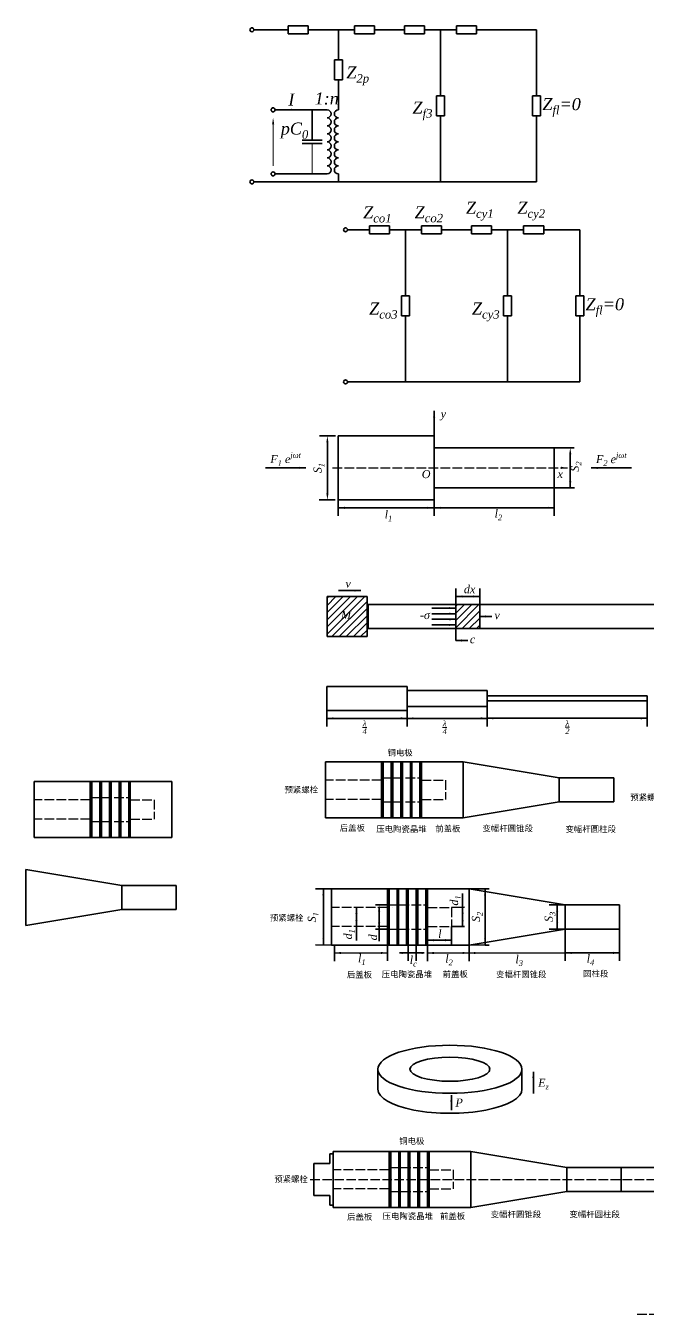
# Model space of a CAD drawing. Header units: millimetres. Extents: x 1780 to 3619, y -4222 to 1986.
# Drawn here: x 1780 to 2557, y -4207 to -2598 of the extents above; entities that cross this region are included whole.
import ezdxf

# ---------------------------------------------------------------- set-up
doc = ezdxf.new("R2010")
doc.units = ezdxf.units.MM
doc.linetypes.add('ACAD_ISO02W100', pattern=[15, 12, -3])
doc.layers.get('0').update_dxf_attribs({"lineweight": 35})
doc.layers.add('尺寸', color=7, linetype='Continuous', lineweight=20)
doc.layers.add('虚线', color=250, linetype='ACAD_ISO02W100')
doc.styles.add('TimesNewRoman', font='timesi.ttf', dxfattribs={"height": 10})
doc.styles.add('TimesNewRoman15', font='timesi.ttf', dxfattribs={"height": 15})
doc.styles.add('宋体7.5', font='', dxfattribs={"height": 7.5})
doc.styles.get('宋体7.5').set_extended_font_data('SimSun')

# ---------------------------------------------------------------- blocks, each defined once
blk = doc.blocks.new('*U61')
blk.add_arc((5, 0), 5, 180, 0)
blk = doc.blocks.new('*U62')
at = {"color": 0, "linetype": 'ByBlock', "lineweight": -2, "transparency": 16777216}
for p in [(4746.5, 3448.1), (4756.5, 3448.1), (4766.5, 3448.1), (4776.5, 3448.1)]:
    blk.add_blockref('*U61', p, dxfattribs=at)
blk = doc.blocks.new('*U63')
blk.add_arc((5, 0), 5, 180, 0)
blk = doc.blocks.new('*U64')
at = {"color": 0, "linetype": 'ByBlock', "lineweight": -2, "transparency": 16777216}
for p in [(4746.5, 3448.1), (4756.5, 3448.1), (4766.5, 3448.1), (4776.5, 3448.1)]:
    blk.add_blockref('*U63', p, dxfattribs=at)
blk = doc.blocks.new('*U65')
blk.add_arc((5, 0), 5, 180, 0)
blk = doc.blocks.new('*U66')
at = {"color": 0, "linetype": 'ByBlock', "lineweight": -2, "transparency": 16777216}
for p in [(4746.5, 3448.1), (4756.5, 3448.1), (4766.5, 3448.1), (4776.5, 3448.1)]:
    blk.add_blockref('*U65', p, dxfattribs=at)
blk = doc.blocks.new('*U67')
blk.add_arc((5, 0), 5, 180, 0)
blk = doc.blocks.new('*U68')
at = {"color": 0, "linetype": 'ByBlock', "lineweight": -2, "transparency": 16777216}
for p in [(4746.5, 3448.1), (4756.5, 3448.1), (4766.5, 3448.1), (4776.5, 3448.1)]:
    blk.add_blockref('*U67', p, dxfattribs=at)
blk = doc.blocks.new('*U79')
blk.add_line((15, 0), (-15, 0))
at = {"layer": '尺寸'}
blk.add_solid([(7, 1.3), (15, 0), (7, -1.3)], dxfattribs=at)
blk = doc.blocks.new('*U80')
at = {"color": 0, "linetype": 'ByBlock', "lineweight": -2, "transparency": 16777216}
for p in [(0, 0), (0, -7), (0, -14), (0, -21)]:
    blk.add_blockref('*U79', p, dxfattribs=at)

msp = doc.modelspace()

# ---------------------------------------------------------------- hatches: boundary and pattern name
h = msp.add_hatch()
h.set_pattern_fill('ANSI31', color=256, scale=2)
h.paths.add_polyline_path([(2156.1, -3360.7), (2206.1, -3360.7), (2206.1, -3310.7), (2156.1, -3310.7)])
h.paths.add_polyline_path([(2170.6, -3344.6), (2189.7, -3344.6), (2189.7, -3323.3), (2170.6, -3323.3)], flags=24)
h = msp.add_hatch()
h.set_pattern_fill('ANSI31', color=256, scale=2)
h.paths.add_polyline_path([(2346.9, -3320.7), (2316.9, -3320.7), (2316.9, -3350.7), (2346.9, -3350.7)])

# ---------------------------------------------------------------- linework, layer by layer
for p, q in [((2064.7, -2602.7), (2107.7, -2602.7)), ((2107.7, -2602.7), (2107.7, -2597.7)), ((2107.7, -2597.7), (2120.2, -2597.7)), ((2107.7, -2602.7), (2107.7, -2607.7)), ((2107.7, -2607.7), (2120.2, -2607.7)), ((2132.7, -2597.7), (2120.2, -2597.7)), ((2132.7, -2607.7), (2120.2, -2607.7)), ((2132.7, -2602.7), (2132.7, -2597.7)), ((2132.7, -2602.7), (2132.7, -2607.7)), ((2132.7, -2602.7), (2170.2, -2602.7)), ((2170.2, -2640.2), (2170.2, -2602.7)), ((2190.2, -2602.7), (2170.2, -2602.7)), ((2190.2, -2602.7), (2190.2, -2597.7)), ((2190.2, -2597.7), (2202.7, -2597.7)), ((2190.2, -2602.7), (2190.2, -2607.7)), ((2190.2, -2607.7), (2202.7, -2607.7)), ((2215.2, -2597.7), (2202.7, -2597.7)), ((2215.2, -2607.7), (2202.7, -2607.7)), ((2215.2, -2602.7), (2215.2, -2597.7)), ((2215.2, -2602.7), (2215.2, -2607.7)), ((2235.2, -2602.7), (2215.2, -2602.7)), ((2235.2, -2602.7), (2252.7, -2602.7)), ((2252.7, -2602.7), (2252.7, -2597.7)), ((2252.7, -2597.7), (2265.2, -2597.7)), ((2252.7, -2602.7), (2252.7, -2607.7)), ((2252.7, -2607.7), (2265.2, -2607.7)), ((2277.7, -2597.7), (2265.2, -2597.7)), ((2277.7, -2607.7), (2265.2, -2607.7)), ((2277.7, -2602.7), (2277.7, -2597.7)), ((2277.7, -2602.7), (2277.7, -2607.7)), ((2277.7, -2602.7), (2297.7, -2602.7)), ((2317.7, -2602.7), (2297.7, -2602.7)), ((2297.7, -2685.1), (2297.7, -2602.7)), ((2317.7, -2602.7), (2317.7, -2597.7)), ((2317.7, -2597.7), (2330.2, -2597.7)), ((2317.7, -2602.7), (2317.7, -2607.7)), ((2317.7, -2607.7), (2330.2, -2607.7)), ((2342.7, -2597.7), (2330.2, -2597.7)), ((2342.7, -2607.7), (2330.2, -2607.7)), ((2342.7, -2602.7), (2342.7, -2597.7)), ((2362.7, -2602.6), (2342.7, -2602.7)), ((2342.7, -2602.7), (2342.7, -2607.7)), ((2362.7, -2602.7), (2390.2, -2602.7)), ((2390.2, -2602.7), (2417.7, -2602.7)), ((2417.7, -2602.7), (2417.7, -2685.2)), ((2170.2, -2640.2), (2165.2, -2640.2)), ((2165.2, -2640.2), (2165.2, -2652.7)), ((2165.2, -2665.2), (2165.2, -2652.7)), ((2170.2, -2640.2), (2175.2, -2640.2)), ((2175.2, -2640.2), (2175.2, -2652.7)), ((2175.2, -2665.2), (2175.2, -2652.7)), ((2170.2, -2665.2), (2165.2, -2665.2)), ((2170.2, -2665.2), (2175.2, -2665.2)), ((2170.2, -2702.7), (2170.2, -2665.2)), ((2297.7, -2685.1), (2292.7, -2685.1)), ((2292.7, -2685.1), (2292.7, -2697.6)), ((2297.7, -2685.1), (2302.7, -2685.1)), ((2302.7, -2685.1), (2302.7, -2697.6)), ((2417.7, -2685.2), (2412.7, -2685.2)), ((2412.7, -2685.2), (2412.7, -2697.7)), ((2417.7, -2685.2), (2422.7, -2685.2)), ((2422.7, -2685.2), (2422.7, -2697.7)), ((2156.2, -2702.7), (2091.2, -2702.7)), ((2137.3, -2702.7), (2137.3, -2740.7)), ((2292.7, -2710.1), (2292.7, -2697.6)), ((2302.7, -2710.1), (2302.7, -2697.6)), ((2412.7, -2710.2), (2412.7, -2697.7)), ((2422.7, -2710.2), (2422.7, -2697.7)), ((2297.7, -2710.1), (2292.7, -2710.1)), ((2297.7, -2710.1), (2302.7, -2710.1)), ((2297.7, -2792.7), (2297.7, -2710.1)), ((2417.7, -2710.2), (2412.7, -2710.2)), ((2417.7, -2710.2), (2417.7, -2792.7)), ((2417.7, -2710.2), (2422.7, -2710.2)), ((2137.3, -2740.7), (2124.8, -2740.7)), ((2137.3, -2744.7), (2124.8, -2744.7)), ((2137.3, -2740.7), (2149.8, -2740.7)), ((2137.3, -2744.7), (2149.8, -2744.7)), ((2156.2, -2782.7), (2091.2, -2782.7)), ((2170.2, -2782.7), (2170.2, -2792.7)), ((2064.7, -2792.7), (2170.2, -2792.7)), ((2170.2, -2792.7), (2235.2, -2792.7)), ((2297.7, -2792.7), (2235.2, -2792.7)), ((2297.7, -2792.7), (2362.7, -2792.7)), ((2362.7, -2792.7), (2390.2, -2792.7)), ((2390.2, -2792.7), (2417.7, -2792.7)), ((2209.2, -2852.6), (2209.2, -2847.6)), ((2209.2, -2847.6), (2221.7, -2847.6)), ((2234.2, -2847.6), (2221.7, -2847.6)), ((2234.2, -2852.6), (2234.2, -2847.6)), ((2274.2, -2852.6), (2274.2, -2847.6)), ((2274.2, -2847.6), (2286.7, -2847.6)), ((2299.2, -2847.6), (2286.7, -2847.6)), ((2299.2, -2852.6), (2299.2, -2847.6)), ((2336.7, -2852.6), (2336.7, -2847.6)), ((2336.7, -2847.6), (2349.2, -2847.6)), ((2361.7, -2847.6), (2349.2, -2847.6)), ((2361.7, -2852.6), (2361.7, -2847.6)), ((2401.7, -2852.6), (2401.7, -2847.6)), ((2401.7, -2847.6), (2414.2, -2847.6)), ((2426.7, -2847.6), (2414.2, -2847.6)), ((2426.7, -2852.6), (2426.7, -2847.6)), ((2181.7, -2852.6), (2209.2, -2852.6)), ((2209.2, -2852.6), (2209.2, -2857.6)), ((2209.2, -2857.6), (2221.7, -2857.6)), ((2234.2, -2857.6), (2221.7, -2857.6)), ((2234.2, -2852.6), (2234.2, -2857.6)), ((2234.2, -2852.6), (2254.2, -2852.6)), ((2274.2, -2852.6), (2254.2, -2852.6)), ((2254.2, -2935.1), (2254.2, -2852.6)), ((2274.2, -2852.6), (2274.2, -2857.6)), ((2274.2, -2857.6), (2286.7, -2857.6)), ((2299.2, -2857.6), (2286.7, -2857.6)), ((2299.2, -2852.6), (2299.2, -2857.6)), ((2316.7, -2852.6), (2299.2, -2852.6)), ((2316.7, -2852.6), (2336.7, -2852.6)), ((2336.7, -2852.6), (2336.7, -2857.6)), ((2336.7, -2857.6), (2349.2, -2857.6)), ((2361.7, -2857.6), (2349.2, -2857.6)), ((2361.7, -2852.6), (2361.7, -2857.6)), ((2361.7, -2852.6), (2381.7, -2852.6)), ((2401.7, -2852.6), (2381.7, -2852.6)), ((2381.7, -2935.1), (2381.7, -2852.6)), ((2401.7, -2852.6), (2401.7, -2857.6)), ((2401.7, -2857.6), (2414.2, -2857.6)), ((2426.7, -2857.6), (2414.2, -2857.6)), ((2426.7, -2852.6), (2426.7, -2857.6)), ((2444.2, -2852.6), (2426.7, -2852.6)), ((2444.2, -2852.6), (2471.7, -2852.6)), ((2471.7, -2852.6), (2471.7, -2935.1)), ((2254.2, -2935.1), (2249.2, -2935.1)), ((2249.2, -2935.1), (2249.2, -2947.6)), ((2254.2, -2935.1), (2259.2, -2935.1)), ((2259.2, -2935.1), (2259.2, -2947.6)), ((2381.7, -2935.1), (2376.7, -2935.1)), ((2376.7, -2935.1), (2376.7, -2947.6)), ((2381.7, -2935.1), (2386.7, -2935.1)), ((2386.7, -2935.1), (2386.7, -2947.6)), ((2471.7, -2935.1), (2466.7, -2935.1)), ((2466.7, -2935.1), (2466.7, -2947.6)), ((2471.7, -2935.1), (2476.7, -2935.1)), ((2476.7, -2935.1), (2476.7, -2947.6)), ((2249.2, -2960.1), (2249.2, -2947.6)), ((2254.2, -2960.1), (2249.2, -2960.1)), ((2254.2, -2960.1), (2259.2, -2960.1)), ((2254.2, -3042.6), (2254.2, -2960.1)), ((2259.2, -2960.1), (2259.2, -2947.6)), ((2376.7, -2960.1), (2376.7, -2947.6)), ((2381.7, -2960.1), (2376.7, -2960.1)), ((2381.7, -2960.1), (2386.7, -2960.1)), ((2381.7, -3042.6), (2381.7, -2960.1)), ((2386.7, -2960.1), (2386.7, -2947.6)), ((2466.7, -2960.1), (2466.7, -2947.6)), ((2471.7, -2960.1), (2466.7, -2960.1)), ((2471.7, -2960.1), (2471.7, -3042.6)), ((2471.7, -2960.1), (2476.7, -2960.1)), ((2476.7, -2960.1), (2476.7, -2947.6)), ((2254.2, -3042.6), (2181.7, -3042.6)), ((2254.2, -3042.6), (2316.7, -3042.6)), ((2381.7, -3042.6), (2316.7, -3042.6)), ((2381.7, -3042.6), (2444.2, -3042.6)), ((2444.2, -3042.6), (2471.7, -3042.6)), ((2289.9, -3150), (2289.9, -3078.7)), ((2166.5, -3110.1), (2146.5, -3110.1)), ((2156.5, -3118.1), (2156.6, -3181.9)), ((2289.9, -3110), (2169.9, -3110)), ((2169.9, -3110), (2169.9, -3150)), ((2289.9, -3150), (2289.9, -3110)), ((2289.9, -3125), (2439.9, -3125)), ((2439.9, -3125), (2439.9, -3150)), ((2439.9, -3125), (2464.9, -3125)), ((2459.9, -3133), (2459.8, -3174.8)), ((2129.4, -3150), (2079.4, -3150)), ((2169.9, -3190), (2169.9, -3150)), ((2289.9, -3150), (2289.9, -3190)), ((2439.9, -3175), (2439.9, -3150)), ((2486.2, -3150.1), (2536.2, -3150.1)), ((2289.9, -3175), (2439.9, -3175)), ((2440, -3175), (2465, -3175)), ((2440, -3175), (2440, -3200)), ((2166.4, -3189.9), (2146.4, -3189.9)), ((2289.9, -3190), (2169.9, -3190)), ((2169.9, -3190), (2169.9, -3200)), ((2169.9, -3200), (2440, -3200)), ((2169.9, -3200), (2169.9, -3210)), ((2289.9, -3190), (2289.9, -3199.9)), ((2289.9, -3199.9), (2289.9, -3209.9)), ((2439.9, -3199.9), (2439.9, -3209.9)), ((2156.1, -3310.7), (2206.1, -3310.7)), ((2156.1, -3360.7), (2156.1, -3310.7)), ((2198.4, -3303.3), (2170.2, -3303.3)), ((2206.1, -3310.7), (2206.1, -3360.7)), ((2316.9, -3310.7), (2316.9, -3300.7)), ((2316.9, -3310.7), (2316.9, -3320.7)), ((2316.9, -3310.7), (2346.9, -3310.7)), ((2346.9, -3310.7), (2346.9, -3300.7)), ((2346.9, -3310.7), (2346.9, -3320.7)), ((2207.6, -3320.7), (2607.6, -3320.7)), ((2207.6, -3320.7), (2207.6, -3350.7)), ((2316.9, -3320.7), (2316.9, -3350.7)), ((2346.9, -3320.7), (2346.9, -3350.7)), ((2346.9, -3335.7), (2361.9, -3335.7)), ((2206.1, -3360.7), (2156.1, -3360.7)), ((2207.6, -3350.7), (2607.6, -3350.7)), ((2316.9, -3350.7), (2316.9, -3365.7)), ((2316.9, -3365.7), (2331.9, -3365.7)), ((2156, -3423), (2256, -3423)), ((2156, -3423), (2156, -3453)), ((2256, -3423), (2256, -3438)), ((2256, -3428), (2356, -3428)), ((2356, -3428), (2356, -3438)), ((2256, -3453), (2256, -3438)), ((2456, -3435), (2356, -3435)), ((2356, -3438), (2356, -3448)), ((2356, -3441), (2456, -3441)), ((2556, -3435), (2456, -3435)), ((2456, -3441), (2556, -3441)), ((2556, -3441), (2556, -3435)), ((2556, -3441), (2556, -3462.9)), ((2156, -3453), (2256, -3453)), ((2156, -3453), (2156, -3463)), ((2256, -3448), (2356, -3448)), ((2256, -3453), (2256, -3462.9)), ((2356, -3448), (2356, -3462.9)), ((2156, -3463), (2255.7, -3463)), ((2156, -3463), (2156, -3473)), ((2256, -3462.9), (2256, -3472.9)), ((2256, -3463), (2355.7, -3463)), ((2356, -3462.9), (2356, -3472.9)), ((2356, -3462.9), (2556, -3462.9)), ((2556, -3462.9), (2556, -3472.9)), ((2224.2, -3517.2), (2154.2, -3517.2)), ((2154.2, -3517.2), (2154.2, -3552.2)), ((2226.2, -3517.2), (2224.2, -3517.2)), ((2224.2, -3517.2), (2224.2, -3552.2)), ((2236.2, -3517.2), (2226.2, -3517.2)), ((2226.2, -3517.2), (2226.2, -3552.2)), ((2238.2, -3517.2), (2236.2, -3517.2)), ((2236.2, -3517.2), (2236.2, -3552.2)), ((2248.2, -3517.2), (2238.2, -3517.2)), ((2238.2, -3517.2), (2238.2, -3552.2)), ((2250.2, -3517.2), (2248.2, -3517.2)), ((2248.2, -3517.2), (2248.2, -3552.2)), ((2260.2, -3517.2), (2250.2, -3517.2)), ((2250.2, -3517.2), (2250.2, -3552.2)), ((2262.2, -3517.2), (2260.2, -3517.2)), ((2260.2, -3517.2), (2260.2, -3552.2)), ((2272.2, -3517.2), (2262.2, -3517.2)), ((2262.2, -3517.2), (2262.2, -3552.2)), ((2274.2, -3517.2), (2272.2, -3517.2)), ((2272.2, -3517.2), (2272.2, -3552.2)), ((2274.2, -3517.2), (2274.2, -3552.2)), ((2274.2, -3517.2), (2326.2, -3517.2)), ((2326.2, -3517.2), (2326.2, -3552.2)), ((2326.2, -3587.2), (2326.2, -3517.2)), ((2326.2, -3517.2), (2326.2, -3552.2)), ((2326.2, -3517.2), (2446.2, -3537.2)), ((2326.2, -3587.2), (2326.2, -3517.2)), ((2514.2, -3537.2), (2446.2, -3537.2)), ((2446.2, -3537.2), (2446.2, -3567.2)), ((2514.2, -3537.2), (2514.2, -3567.2)), ((1860.3, -3541.7), (1790.3, -3541.7)), ((1790.3, -3541.7), (1790.3, -3576.7)), ((1862.3, -3541.7), (1860.3, -3541.7)), ((1860.3, -3541.7), (1860.3, -3576.7)), ((1872.3, -3541.7), (1862.3, -3541.7)), ((1862.3, -3541.7), (1862.3, -3576.7)), ((1874.3, -3541.7), (1872.3, -3541.7)), ((1872.3, -3541.7), (1872.3, -3576.7)), ((1884.3, -3541.7), (1874.3, -3541.7)), ((1874.3, -3541.7), (1874.3, -3576.7)), ((1886.3, -3541.7), (1884.3, -3541.7)), ((1884.3, -3541.7), (1884.3, -3576.7)), ((1896.3, -3541.7), (1886.3, -3541.7)), ((1886.3, -3541.7), (1886.3, -3576.7)), ((1898.3, -3541.7), (1896.3, -3541.7)), ((1896.3, -3541.7), (1896.3, -3576.7)), ((1908.3, -3541.7), (1898.3, -3541.7)), ((1898.3, -3541.7), (1898.3, -3576.7)), ((1910.3, -3541.7), (1908.3, -3541.7)), ((1908.3, -3541.7), (1908.3, -3576.7)), ((1910.3, -3541.7), (1910.3, -3576.7)), ((1910.3, -3541.7), (1962.3, -3541.7)), ((1962.3, -3541.7), (1962.3, -3576.7)), ((1962.3, -3611.7), (1962.3, -3541.7)), ((1962.3, -3541.7), (1962.3, -3576.7)), ((1962.3, -3611.7), (1962.3, -3541.7)), ((2154.2, -3587.2), (2154.2, -3552.2)), ((2224.2, -3587.2), (2224.2, -3552.2)), ((2226.2, -3587.2), (2226.2, -3552.2)), ((2236.2, -3587.2), (2236.2, -3552.2)), ((2238.2, -3587.2), (2238.2, -3552.2)), ((2248.2, -3587.2), (2248.2, -3552.2)), ((2250.2, -3587.2), (2250.2, -3552.2)), ((2260.2, -3587.2), (2260.2, -3552.2)), ((2262.2, -3587.2), (2262.2, -3552.2)), ((2272.2, -3587.2), (2272.2, -3552.2)), ((2274.2, -3587.2), (2274.2, -3552.2)), ((2326.2, -3587.2), (2326.2, -3552.2)), ((2326.2, -3587.2), (2326.2, -3552.2)), ((2326.2, -3587.2), (2446.2, -3567.2)), ((2446.2, -3567.2), (2514.2, -3567.2)), ((1790.3, -3611.7), (1790.3, -3576.7)), ((1860.3, -3611.7), (1860.3, -3576.7)), ((1862.3, -3611.7), (1862.3, -3576.7)), ((1872.3, -3611.7), (1872.3, -3576.7)), ((1874.3, -3611.7), (1874.3, -3576.7)), ((1884.3, -3611.7), (1884.3, -3576.7)), ((1886.3, -3611.7), (1886.3, -3576.7)), ((1896.3, -3611.7), (1896.3, -3576.7)), ((1898.3, -3611.7), (1898.3, -3576.7)), ((1908.3, -3611.7), (1908.3, -3576.7)), ((1910.3, -3611.7), (1910.3, -3576.7)), ((1962.3, -3611.7), (1962.3, -3576.7)), ((1962.3, -3611.7), (1962.3, -3576.7)), ((2224.2, -3587.2), (2154.2, -3587.2)), ((2226.2, -3587.2), (2224.2, -3587.2)), ((2236.2, -3587.2), (2226.2, -3587.2)), ((2238.2, -3587.2), (2236.2, -3587.2)), ((2248.2, -3587.2), (2238.2, -3587.2)), ((2250.2, -3587.2), (2248.2, -3587.2)), ((2260.2, -3587.2), (2250.2, -3587.2)), ((2262.2, -3587.2), (2260.2, -3587.2)), ((2272.2, -3587.2), (2262.2, -3587.2)), ((2274.2, -3587.2), (2272.2, -3587.2)), ((2274.2, -3587.2), (2326.2, -3587.2)), ((1860.3, -3611.7), (1790.3, -3611.7)), ((1862.3, -3611.7), (1860.3, -3611.7)), ((1872.3, -3611.7), (1862.3, -3611.7)), ((1874.3, -3611.7), (1872.3, -3611.7)), ((1884.3, -3611.7), (1874.3, -3611.7)), ((1886.3, -3611.7), (1884.3, -3611.7)), ((1896.3, -3611.7), (1886.3, -3611.7)), ((1898.3, -3611.7), (1896.3, -3611.7)), ((1908.3, -3611.7), (1898.3, -3611.7)), ((1910.3, -3611.7), (1908.3, -3611.7)), ((1910.3, -3611.7), (1962.3, -3611.7)), ((1779.7, -3651.7), (1779.7, -3686.7)), ((1779.7, -3721.7), (1779.7, -3651.7)), ((1779.7, -3651.7), (1779.7, -3686.7)), ((1779.7, -3651.7), (1899.7, -3671.7)), ((1779.7, -3721.7), (1779.7, -3651.7)), ((1967.7, -3671.7), (1899.7, -3671.7)), ((1899.7, -3671.7), (1899.7, -3701.7)), ((1967.7, -3671.7), (1967.7, -3701.7)), ((2161.5, -3676.1), (2141.5, -3676.1)), ((2151.5, -3746), (2151.5, -3676.2)), ((2231.5, -3676.1), (2161.5, -3676.1)), ((2161.5, -3676.1), (2161.5, -3711.1)), ((2233.5, -3676.1), (2231.5, -3676.1)), ((2231.5, -3676.1), (2231.5, -3711.1)), ((2243.5, -3676.1), (2233.5, -3676.1)), ((2233.5, -3676.1), (2233.5, -3711.1)), ((2245.5, -3676.1), (2243.5, -3676.1)), ((2243.5, -3676.1), (2243.5, -3711.1)), ((2255.5, -3676.1), (2245.5, -3676.1)), ((2245.5, -3676.1), (2245.5, -3711.1)), ((2257.5, -3676.1), (2255.5, -3676.1)), ((2255.5, -3676.1), (2255.5, -3711.1)), ((2267.5, -3676.1), (2257.5, -3676.1)), ((2257.5, -3676.1), (2257.5, -3711.1)), ((2269.5, -3676.1), (2267.5, -3676.1)), ((2267.5, -3676.1), (2267.5, -3711.1)), ((2279.5, -3676.1), (2269.5, -3676.1)), ((2269.5, -3676.1), (2269.5, -3711.1)), ((2281.5, -3676.1), (2279.5, -3676.1)), ((2279.5, -3676.1), (2279.5, -3711.1)), ((2281.5, -3676.1), (2281.5, -3711.1)), ((2281.5, -3676.1), (2333.5, -3676.1)), ((2325.4, -3681.8), (2325.4, -3711.1)), ((2333.5, -3676.1), (2333.5, -3711.1)), ((2333.5, -3676.1), (2453.5, -3696.1)), ((2333.5, -3746.1), (2333.5, -3676.1)), ((2353.5, -3676.1), (2333.5, -3676.1)), ((2353.5, -3676.1), (2358.5, -3676.1)), ((2353.5, -3746), (2353.5, -3676.2)), ((1779.7, -3721.7), (1779.7, -3686.7)), ((1779.7, -3721.7), (1779.7, -3686.7)), ((1779.7, -3721.7), (1899.7, -3701.7)), ((1899.7, -3701.7), (1967.7, -3701.7)), ((2192.7, -3699.1), (2192.7, -3711.1)), ((2231.5, -3696.1), (2216.5, -3696.1)), ((2221.1, -3698.6), (2221.1, -3711.1)), ((2311.5, -3699.1), (2327.6, -3699)), ((2453.5, -3696.1), (2433.5, -3696.1)), ((2443.5, -3726.1), (2443.5, -3696.2)), ((2521.5, -3696.1), (2453.5, -3696.1)), ((2453.5, -3696.1), (2453.5, -3726.1)), ((2521.5, -3696.1), (2521.5, -3726.1)), ((2161.5, -3746.1), (2161.5, -3711.1)), ((2192.7, -3740.5), (2192.7, -3711.1)), ((2221.1, -3741.1), (2221.1, -3711.1)), ((2231.5, -3746.1), (2231.5, -3711.1)), ((2233.5, -3746.1), (2233.5, -3711.1)), ((2243.5, -3746.1), (2243.5, -3711.1)), ((2245.5, -3746.1), (2245.5, -3711.1)), ((2255.5, -3746.1), (2255.5, -3711.1)), ((2257.5, -3746.1), (2257.5, -3711.1)), ((2267.5, -3746.1), (2267.5, -3711.1)), ((2269.5, -3746.1), (2269.5, -3711.1)), ((2279.5, -3746.1), (2279.5, -3711.1)), ((2281.5, -3746.1), (2281.5, -3711.1)), ((2325.4, -3723.2), (2325.4, -3711.1)), ((2333.5, -3746.1), (2333.5, -3711.1)), ((2231.5, -3726.1), (2216.5, -3726.1)), ((2311.5, -3723.1), (2327.6, -3723.1)), ((2311.5, -3723.1), (2311.5, -3735.1)), ((2333.5, -3746.1), (2453.5, -3726.1)), ((2453.5, -3726.1), (2433.5, -3726.1)), ((2453.5, -3726.1), (2521.5, -3726.1)), ((2453.5, -3726.1), (2453.5, -3756)), ((2521.5, -3726.1), (2521.5, -3756)), ((2161.5, -3746.1), (2141.5, -3746)), ((2231.5, -3746.1), (2161.5, -3746.1)), ((2165.5, -3746.1), (2165.5, -3756.1)), ((2233.5, -3746.1), (2231.5, -3746.1)), ((2231.5, -3746.1), (2231.5, -3756)), ((2243.5, -3746.1), (2233.5, -3746.1)), ((2245.5, -3746.1), (2243.5, -3746.1)), ((2255.5, -3746.1), (2245.5, -3746.1)), ((2257.5, -3746.1), (2255.5, -3746.1)), ((2267.5, -3746.1), (2257.5, -3746.1)), ((2257.5, -3746.1), (2257.5, -3756)), ((2269.5, -3746.1), (2267.5, -3746.1)), ((2267.5, -3746.1), (2267.5, -3756)), ((2279.5, -3746.1), (2269.5, -3746.1)), ((2281.5, -3746.1), (2279.5, -3746.1)), ((2281.5, -3746.1), (2281.5, -3756.1)), ((2281.5, -3746.1), (2333.5, -3746.1)), ((2281.6, -3740.1), (2311.6, -3740.1)), ((2311.5, -3735.1), (2311.5, -3745.1)), ((2353.5, -3746.1), (2333.5, -3746)), ((2333.5, -3746.1), (2333.5, -3756.1)), ((2353.5, -3746.1), (2358.5, -3746.1)), ((2165.5, -3756.1), (2231.5, -3756)), ((2165.5, -3756.1), (2165.5, -3766.1)), ((2231.5, -3756), (2231.5, -3766)), ((2246.5, -3756), (2277.5, -3756)), ((2257.5, -3756), (2257.5, -3766)), ((2267.5, -3756), (2267.5, -3766)), ((2281.5, -3756.1), (2333.5, -3756)), ((2281.5, -3756.1), (2281.5, -3766.1)), ((2333.5, -3756.1), (2464.8, -3756)), ((2333.5, -3756.1), (2333.5, -3766.1)), ((2453.5, -3756), (2521.5, -3756)), ((2453.5, -3756), (2453.5, -3766)), ((2521.5, -3756), (2521.5, -3766)), ((2219.6, -3901.3), (2219.6, -3926.3)), ((2399.6, -3901.3), (2399.6, -3926.3)), ((2413.9, -3931.8), (2413.9, -3904.4)), ((2311.4, -3952.3), (2311.4, -3933.8)), ((2159.6, -4018.9), (2159.6, -4006.9)), ((2159.6, -4006.9), (2163.6, -4006.9)), ((2233.6, -4003.9), (2163.6, -4003.9)), ((2163.6, -4003.9), (2163.6, -4038.9)), ((2163.6, -4070.9), (2163.6, -4006.9)), ((2235.6, -4003.9), (2233.6, -4003.9)), ((2233.6, -4003.9), (2233.6, -4038.9)), ((2245.6, -4003.9), (2235.6, -4003.9)), ((2235.6, -4003.9), (2235.6, -4038.9)), ((2247.6, -4003.9), (2245.6, -4003.9)), ((2245.6, -4003.9), (2245.6, -4038.9)), ((2257.6, -4003.9), (2247.6, -4003.9)), ((2247.6, -4003.9), (2247.6, -4038.9)), ((2259.6, -4003.9), (2257.6, -4003.9)), ((2257.6, -4003.9), (2257.6, -4038.9)), ((2269.6, -4003.9), (2259.6, -4003.9)), ((2259.6, -4003.9), (2259.6, -4038.9)), ((2271.6, -4003.9), (2269.6, -4003.9)), ((2269.6, -4003.9), (2269.6, -4038.9)), ((2281.6, -4003.9), (2271.6, -4003.9)), ((2271.6, -4003.9), (2271.6, -4038.9)), ((2283.6, -4003.9), (2281.6, -4003.9)), ((2281.6, -4003.9), (2281.6, -4038.9)), ((2283.6, -4003.9), (2283.6, -4038.9)), ((2283.6, -4003.9), (2335.6, -4003.9)), ((2335.6, -4003.9), (2335.6, -4038.9)), ((2335.6, -4003.9), (2455.6, -4023.9)), ((2335.6, -4073.9), (2335.6, -4003.9)), ((2139.6, -4038.9), (2139.6, -4018.9)), ((2139.6, -4018.9), (2159.6, -4018.9)), ((2523.6, -4023.9), (2455.6, -4023.9)), ((2455.6, -4023.9), (2455.6, -4053.9)), ((2523.6, -4023.9), (2623.6, -4023.9)), ((2523.6, -4053.9), (2523.6, -4023.9)), ((2139.6, -4038.9), (2139.6, -4058.9)), ((2163.6, -4073.9), (2163.6, -4038.9)), ((2233.6, -4073.9), (2233.6, -4038.9)), ((2235.6, -4073.9), (2235.6, -4038.9)), ((2245.6, -4073.9), (2245.6, -4038.9)), ((2247.6, -4073.9), (2247.6, -4038.9)), ((2257.6, -4073.9), (2257.6, -4038.9)), ((2259.6, -4073.9), (2259.6, -4038.9)), ((2269.6, -4073.9), (2269.6, -4038.9)), ((2271.6, -4073.9), (2271.6, -4038.9)), ((2281.6, -4073.9), (2281.6, -4038.9)), ((2283.6, -4073.9), (2283.6, -4038.9)), ((2335.6, -4073.9), (2335.6, -4038.9)), ((2335.6, -4073.9), (2455.6, -4053.9)), ((2455.6, -4053.9), (2523.6, -4053.9)), ((2523.6, -4053.9), (2623.6, -4053.9)), ((2139.6, -4058.9), (2159.6, -4058.9)), ((2159.6, -4058.9), (2159.6, -4070.9)), ((2159.6, -4070.9), (2163.6, -4070.9)), ((2233.6, -4073.9), (2163.6, -4073.9)), ((2235.6, -4073.9), (2233.6, -4073.9)), ((2245.6, -4073.9), (2235.6, -4073.9)), ((2247.6, -4073.9), (2245.6, -4073.9)), ((2257.6, -4073.9), (2247.6, -4073.9)), ((2259.6, -4073.9), (2257.6, -4073.9)), ((2269.6, -4073.9), (2259.6, -4073.9)), ((2271.6, -4073.9), (2269.6, -4073.9)), ((2281.6, -4073.9), (2271.6, -4073.9)), ((2283.6, -4073.9), (2281.6, -4073.9)), ((2283.6, -4073.9), (2335.6, -4073.9))]:
    msp.add_line(p, q)
for centre in [(2062.2, -2602.7), (2088.7, -2702.7), (2088.7, -2782.7), (2062.2, -2792.7), (2179.2, -2852.6), (2179.2, -3042.6)]:
    msp.add_circle(centre, 2.5)
for major_axis, ratio in [((90, 0), 0.333333), ((50, 0), 0.3)]:
    msp.add_ellipse((2309.6, -3901.3), major_axis=major_axis, ratio=ratio)
msp.add_ellipse((2309.6, -3926.3), major_axis=(90, 0), ratio=0.333333, start_param=3.141383, end_param=6.283395)
at = {"layer": '尺寸'}
for p, q in [((2088.8, -2720.7), (2088.7, -2772.7)), ((2137.3, -2744.7), (2137.3, -2782.7))]:
    msp.add_line(p, q, dxfattribs=at)
for points in [[(2111.4, -2704), (2119.4, -2702.6), (2111.4, -2701.3)], [(2090.1, -2720.7), (2088.7, -2712.7), (2087.4, -2720.7)], [(2288.5, -3086.7), (2289.9, -3078.7), (2291.2, -3086.8)], [(2157.8, -3118), (2156.5, -3110.1), (2155.2, -3118.1)], [(2458.6, -3133), (2459.9, -3125), (2461.2, -3133)], [(2121.4, -3148.6), (2129.4, -3150), (2121.4, -3151.3)], [(2448.4, -3148.6), (2456.4, -3150), (2448.4, -3151.3)], [(2494.2, -3148.7), (2486.2, -3150.1), (2494.2, -3151.4)], [(2458.5, -3167), (2459.9, -3175), (2461.2, -3167)], [(2157.9, -3181.9), (2156.5, -3189.9), (2155.2, -3181.9)], [(2177.9, -3198.6), (2169.9, -3200), (2177.9, -3201.3)], [(2281.9, -3198.6), (2289.9, -3199.9), (2281.9, -3201.2)], [(2297.9, -3198.6), (2289.9, -3199.9), (2297.9, -3201.2)], [(2432, -3198.6), (2440, -3199.9), (2432, -3201.2)], [(2190.4, -3301.9), (2198.4, -3303.3), (2190.4, -3304.6)], [(2324.9, -3309.3), (2316.9, -3310.7), (2325, -3312)], [(2339, -3309.3), (2346.9, -3310.7), (2338.9, -3312)], [(2354, -3334.3), (2361.9, -3335.7), (2353.9, -3337)], [(2324, -3364.3), (2332, -3365.7), (2324, -3367)], [(2164, -3461.6), (2156, -3463), (2164, -3464.3)], [(2248, -3461.5), (2256, -3462.9), (2248, -3464.2)], [(2264, -3461.6), (2256, -3463), (2264, -3464.3)], [(2348, -3461.5), (2356, -3462.9), (2348, -3464.2)], [(2364, -3461.5), (2356, -3462.9), (2364, -3464.2)], [(2548, -3461.5), (2556, -3462.9), (2548, -3464.2)], [(2152.9, -3684.1), (2151.5, -3676.1), (2150.2, -3684.1)], [(2354.9, -3684.1), (2353.5, -3676.1), (2352.2, -3684.1)], [(2194.2, -3707.1), (2192.7, -3699.1), (2191.5, -3707.1)], [(2222.5, -3704.1), (2221.1, -3696.1), (2219.8, -3704.1)], [(2326.8, -3707), (2325.4, -3699), (2324.1, -3707)], [(2444.9, -3704.1), (2443.5, -3696.1), (2442.2, -3704.1)], [(2194.2, -3715.2), (2192.7, -3723.2), (2191.5, -3715.2)], [(2222.5, -3718.1), (2221.1, -3726.1), (2219.8, -3718.1)], [(2326.8, -3715.1), (2325.4, -3723.1), (2324.1, -3715.1)], [(2444.9, -3718.1), (2443.5, -3726.1), (2442.3, -3718.1)], [(2152.9, -3738.1), (2151.5, -3746), (2150.3, -3738)], [(2289.6, -3738.7), (2281.6, -3740.1), (2289.6, -3741.4)], [(2303.6, -3738.7), (2311.6, -3740.1), (2303.6, -3741.4)], [(2354.9, -3738.1), (2353.5, -3746), (2352.3, -3738)], [(2173.5, -3754.7), (2165.5, -3756.1), (2173.5, -3757.4)], [(2223.5, -3754.7), (2231.5, -3756), (2223.5, -3757.3)], [(2249.5, -3754.7), (2257.5, -3756), (2249.5, -3757.3)], [(2275.5, -3754.7), (2267.5, -3756), (2275.5, -3757.3)], [(2289.5, -3754.7), (2281.5, -3756.1), (2289.5, -3757.4)], [(2325.5, -3754.7), (2333.5, -3756), (2325.5, -3757.3)], [(2341.5, -3754.7), (2333.5, -3756.1), (2341.5, -3757.4)], [(2461.5, -3754.7), (2453.5, -3756), (2461.5, -3757.3)], [(2513.5, -3754.6), (2521.5, -3756), (2513.5, -3757.3)], [(2415.2, -3912.2), (2413.8, -3904.2), (2412.5, -3912.2)], [(2312.7, -3941.6), (2311.4, -3933.6), (2310.1, -3941.6)]]:
    msp.add_solid(points, dxfattribs=at)
at = {"layer": '虚线'}
for p, q in [((2162.8, -3150), (2456.4, -3150)), ((2224.2, -3540.2), (2154.2, -3540.2)), ((2224.2, -3537.2), (2274.2, -3537.2)), ((2230.5, -3540.2), (2230.5, -3540.2)), ((2274.2, -3540.2), (2304.2, -3540.2)), ((2304.2, -3540.2), (2304.2, -3564.2)), ((1860.3, -3564.7), (1790.3, -3564.7)), ((1860.3, -3561.7), (1910.3, -3561.7)), ((1866.7, -3564.7), (1866.7, -3564.7)), ((1910.3, -3564.7), (1940.3, -3564.7)), ((1940.3, -3564.7), (1940.3, -3588.7)), ((2224.2, -3564.2), (2154.2, -3564.2)), ((2224.2, -3567.2), (2274.2, -3567.2)), ((2274.2, -3564.2), (2304.2, -3564.2)), ((1860.3, -3588.7), (1790.3, -3588.7)), ((1910.3, -3588.7), (1940.3, -3588.7)), ((1860.3, -3591.7), (1910.3, -3591.7)), ((2231.5, -3699.1), (2161.5, -3699.1)), ((2231.5, -3696.1), (2281.5, -3696.1)), ((2237.8, -3699.1), (2237.8, -3699.1)), ((2281.5, -3699.1), (2311.5, -3699.1)), ((2311.5, -3699.1), (2311.5, -3723.1)), ((2231.5, -3723.1), (2161.5, -3723.1)), ((2231.5, -3726.1), (2281.5, -3726.1)), ((2281.5, -3723.1), (2311.5, -3723.1)), ((2233.6, -4023.9), (2283.6, -4023.9)), ((2135.2, -4038.9), (2893.3, -4038.9)), ((2233.6, -4026.9), (2163.6, -4026.9)), ((2239.9, -4026.9), (2239.9, -4026.9)), ((2283.6, -4026.9), (2313.6, -4026.9)), ((2313.6, -4026.9), (2313.6, -4050.9)), ((2233.6, -4050.9), (2163.6, -4050.9)), ((2233.6, -4053.9), (2283.6, -4053.9)), ((2283.6, -4050.9), (2313.6, -4050.9)), ((2543.5, -4207.4), (2936.8, -4207.4))]:
    msp.add_line(p, q, dxfattribs=at)

# ---------------------------------------------------------------- block references
at = {"xscale": -1}
for name, p, rotation in [('*U64', (5604.3, 2043.8), 90), ('*U68', (5604.3, 2003.8), 90.00000000000176)]:
    msp.add_blockref(name, p, dxfattribs=dict(at, rotation=rotation))
at = {"rotation": 270}
for name, p in [('*U62', (-1277.9, 2043.8)), ('*U66', (-1277.9, 2003.8))]:
    msp.add_blockref(name, p, dxfattribs=at)
msp.add_blockref('*U80', (2301.9, -3325.2))

# ---------------------------------------------------------------- texts
at = {"layer": '尺寸'}
for s, width, heights, insert, char_height, attachment_point, style in [('\\A1;Z{\\H0.7x;\\S^ 2;\\S^ p;}', 28.768, [0], (2180.2, -2648.5), 15, 1, 'TimesNewRoman15'), ('\\A1;I', 28.768, [0], (2107.7, -2682.3), 15, 1, 'TimesNewRoman15'), ('\\A1;1:n', 28.768, [5.75], (2140.6, -2681), 15, 1, 'TimesNewRoman15'), ('\\A1;Z{\\H0.7x;\\S^ fl;}=0', 61.843, [0], (2473.1, -2688.1), 15, 3, 'TimesNewRoman15'), ('\\A1;Z{\\H0.7x;\\S^ f3;}', 28.768, [0], (2287.8, -2692.3), 15, 3, 'TimesNewRoman15'), ('\\A1;pC{\\H0.7x;\\S^ 0;}', 28.768, [0], (2098.3, -2718.6), 15, 1, 'TimesNewRoman15'), ('\\A1;Z{\\H0.7x;\\S^ co1;}', 28.768, [11.7], (2236.7, -2823.3), 15, 3, 'TimesNewRoman15'), ('\\A1;Z{\\H0.7x;\\S^ co2;}', 28.768, [0], (2301, -2823.1), 15, 3, 'TimesNewRoman15'), ('\\A1;Z{\\H0.7x;\\S^ cy1;}', 28.768, [11.7], (2364.2, -2817.5), 15, 3, 'TimesNewRoman15'), ('\\A1;Z{\\H0.7x;\\S^ cy2;}', 28.768, [0], (2428.5, -2817.4), 15, 3, 'TimesNewRoman15'), ('\\A1;Z{\\H0.7x;\\S^ co3;}', 28.768, [0], (2244.2, -2943.4), 15, 3, 'TimesNewRoman15'), ('\\A1;Z{\\H0.7x;\\S^ cy3;}', 28.768, [0], (2371.7, -2943.4), 15, 3, 'TimesNewRoman15'), ('\\A1;Z{\\H0.7x;\\S^ fl;}=0', 61.843, [0], (2527.1, -2938), 15, 3, 'TimesNewRoman15'), ('\\A1;l{\\H0.7x;\\S^ 1;}', 28.768, [0], (2228.1, -3203.2), 10, 1, 'TimesNewRoman'), ('\\A1;l{\\H0.7x;\\S^ 2;}', 28.768, [0], (2365.4, -3202.1), 10, 1, 'TimesNewRoman'), ('\\A1;{\\H0.7x;\\Sλ/4;}', 13.288, [0], (2200.4, -3465.8), 10, 1, 'TimesNewRoman'), ('\\A1;{\\H0.7x;\\Sλ/4;}', 13.288, [0], (2300.4, -3465.8), 10, 1, 'TimesNewRoman'), ('\\A1;{\\H0.7x;\\Sλ/2;}', 13.288, [0], (2453.6, -3465.7), 10, 1, 'TimesNewRoman'), ('\\A1;铜电极', 96.696, [0], (2231.6, -3502.1), 7.5, 1, '宋体7.5'), ('\\A1;预紧螺栓', 67.643, [0], (2102.9, -3548.3), 7.5, 1, '宋体7.5'), ('\\A1;预紧螺栓', 67.643, [0], (2534.9, -3557.9), 7.5, 1, '宋体7.5'), ('\\A1;后盖板', 67.643, [0], (2171.9, -3596.1), 7.5, 1, '宋体7.5'), ('\\A1;压电陶瓷晶堆', 96.696, [0], (2217.6, -3597.5), 7.5, 1, '宋体7.5'), ('\\A1;前盖板', 67.643, [0], (2291.2, -3597), 7.5, 1, '宋体7.5'), ('\\A1;变幅杆圆锥段', 67.643, [0], (2350.3, -3596.7), 7.5, 1, '宋体7.5'), ('\\A1;变幅杆圆柱段', 67.643, [0], (2454, -3597.6), 7.5, 1, '宋体7.5'), ('\\A1;预紧螺栓', 67.643, [0], (2084.6, -3708.4), 7.5, 1, '宋体7.5'), ('\\A1;l', 13.288, [0], (2294.9, -3727.3), 10, 1, 'TimesNewRoman'), ('\\A1;l{\\H0.7x;\\S^ 1;}', 28.768, [0], (2194.8, -3757.7), 10, 1, 'TimesNewRoman'), ('\\A1;l{\\H0.7x;\\S^ c;}', 13.288, [0], (2259.4, -3759.7), 10, 1, 'TimesNewRoman'), ('\\A1;l{\\H0.7x;\\S^ 2;}', 28.768, [0], (2303.8, -3758), 10, 1, 'TimesNewRoman'), ('\\A1;l{\\H0.7x;\\S^ 3;}', 13.288, [0], (2391.4, -3758.8), 10, 1, 'TimesNewRoman'), ('\\A1;l{\\H0.7x;\\S^ 4;}', 10, [0], (2480.4, -3758.1), 10, 1, 'TimesNewRoman'), ('\\A1;后盖板', 67.643, [0], (2180.8, -3779.5), 7.5, 1, '宋体7.5'), ('\\A1;压电陶瓷晶堆', 96.696, [0], (2224.4, -3778.8), 7.5, 1, '宋体7.5'), ('\\A1;前盖板', 67.643, [0], (2300.5, -3778.7), 7.5, 1, '宋体7.5'), ('\\A1;变幅杆圆锥段', 67.643, [0], (2367.1, -3779.1), 7.5, 1, '宋体7.5'), ('\\A1;圆柱段', 67.643, [0], (2476, -3778.2), 7.5, 1, '宋体7.5'), ('\\A1;E{\\H0.7x;\\S^ z;}', 13.288, [0], (2419.8, -3913.2), 10, 1, 'TimesNewRoman'), ('\\A1;P', 13.288, [0], (2316.5, -3937.9), 10, 1, 'TimesNewRoman'), ('\\A1;铜电极', 96.696, [0], (2246.2, -3987.3), 7.5, 1, '宋体7.5'), ('\\A1;预紧螺栓', 67.643, [0], (2090.1, -4034.9), 7.5, 1, '宋体7.5'), ('\\A1;后盖板', 67.643, [0], (2181.1, -4082), 7.5, 1, '宋体7.5'), ('\\A1;压电陶瓷晶堆', 96.696, [0], (2225.4, -4081.1), 7.5, 1, '宋体7.5'), ('\\A1;前盖板', 67.643, [0], (2297.1, -4081.1), 7.5, 1, '宋体7.5'), ('\\A1;变幅杆圆锥段', 67.643, [0], (2360.5, -4078.9), 7.5, 1, '宋体7.5'), ('\\A1;变幅杆圆柱段', 67.643, [0], (2458.9, -4078.8), 7.5, 1, '宋体7.5')]:
    msp.add_mtext_dynamic_manual_height_columns(s, width=width, gutter_width=12.5, heights=heights, dxfattribs=dict(at, insert=insert, char_height=char_height, attachment_point=attachment_point, style=style))
at = {"layer": '尺寸', "char_height": 10, "style": 'TimesNewRoman'}
for s, width, insert, attachment_point, rotation in [('\\A1;y', 28.768, (2298, -3077.5), 1, 0.0364), ('\\A1;F{\\H0.7x;\\S^ 1;} e{\\H0.7x;\\Sjωt^ ;}', 40.69, (2085.2, -3130.6), 1, 0.0364), ('\\A1;F{\\H0.7x;\\S^ 2;} e{\\H0.7x;\\Sjωt^ ;}', 40.69, (2530.4, -3130.7), 3, 359.9253), ('\\A1;S{\\H0.7x;\\S^ 1;}', 28.768, (2139.2, -3156.7), 1, 90), ('\\A1;O', 28.768, (2274.4, -3152.8), 1, 0.0364), ('\\A1;S{\\H0.7x;\\S^ 2;}', 28.768, (2473.9, -3154.8), 7, 89.9808), ('\\A1;x', 28.768, (2444, -3152.6), 1, 0.0364), ('\\A1;v', 28.768, (2179.1, -3289.5), 1, 0.0364), ('\\A1;dx', 28.768, (2327, -3296.6), 1, 0.0364), ('\\A1;M', 28.768, (2173.5, -3328.9), 1, 0.0364), ('\\A1;-{\\A0;σ}', 28.768, (2272.1, -3328.9), 1, 0.0364), ('\\A1;v', 28.768, (2365.2, -3329), 1, 0.0364), ('\\A1;c', 28.768, (2334.5, -3359.1), 1, 0.0364), ('\\A1;d{\\H0.7x;\\S^ 1;}', 28.768, (2309.8, -3684), 3, 90), ('\\A1;S{\\H0.7x;\\S^ 1;}', 28.768, (2132, -3717.8), 1, 90), ('\\A1;S{\\H0.7x;\\S^ 2;}', 28.768, (2337, -3717.4), 1, 90), ('\\A1;S{\\H0.7x;\\S^ 3;}', 28.768, (2427.9, -3717.4), 1, 90), ('\\A1;d{\\H0.7x;\\S^ 1;}', 28.768, (2177.1, -3739.1), 1, 90), ('\\A1;d', 28.768, (2208.4, -3740.3), 1, 90)]:
    msp.add_mtext_dynamic_manual_height_columns(s, width=width, gutter_width=12.5, heights=[0], dxfattribs=dict(at, insert=insert, attachment_point=attachment_point, rotation=rotation))

doc.saveas('drawing.dxf')
